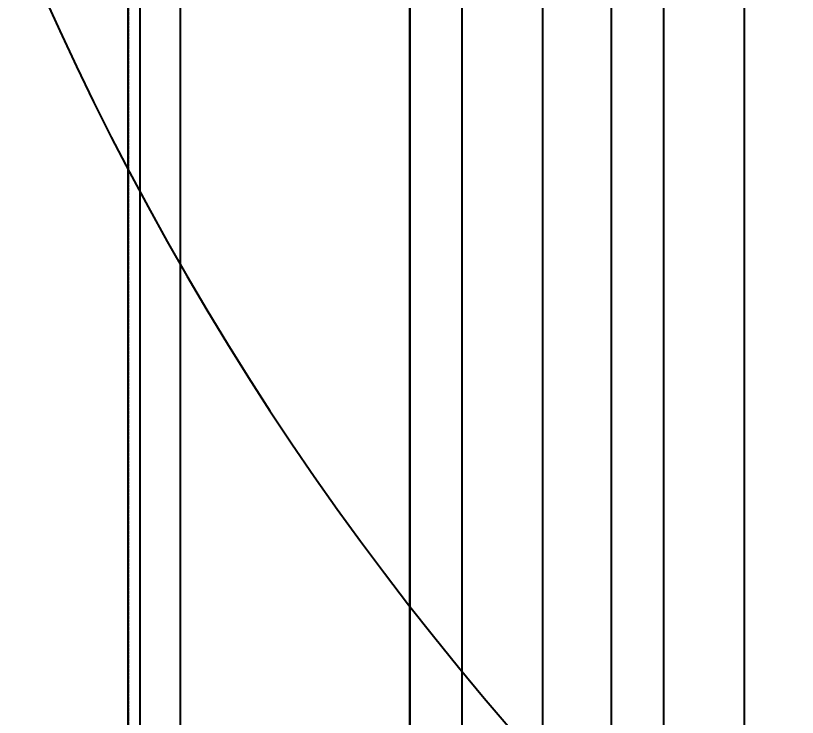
# Model space of a CAD drawing. Extents: x 11992 to 29481, y -6727 to 6811.
# Drawn here: x 12571.7 to 12765.8, y -230.5 to -56.2 of the extents above; entities that cross this region are included whole.
import ezdxf

# ---------------------------------------------------------------- set-up
doc = ezdxf.new("R2010")
doc.units = 0
doc.header["$MEASUREMENT"] = 0
doc.linetypes.add('DASHED', pattern=[19.05, 12.7, -6.35])
doc.layers.get('0').update_dxf_attribs({"color": 8, "linetype": 'CONTINUOUS'})
for name, color, linetype in [('DQ-BEAM-DASH', 8, 'DASHED'), ('WALL', 8, 'CONTINUOUS'), ('zoylight 5回路', 4, 'CONTINUOUS'), ('家具图案', 8, 'CONTINUOUS')]:
    doc.layers.add(name, color=color, linetype=linetype)

# ---------------------------------------------------------------- blocks, each defined once
blk = doc.blocks.new('MB-B')
at = {"layer": 'DQ-BEAM-DASH', "ltscale": 0.01}
blk.add_line((-17500, 4800), (-17500, 3700), dxfattribs=at)

msp = doc.modelspace()

# ---------------------------------------------------------------- linework, layer by layer
for p, q in [((12599.62, -769.41, -2440.43), (12599.62, 530.59, -2440.43)), ((12599.59, 430.6, -40.43), (12599.59, -769.4, -40.43)), ((12599.59, 430.6, 379.57), (12599.59, -769.4, 379.57)), ((12599.62, -4169.41, 559.57), (12599.62, 430.6, 559.57)), ((12599.62, -4169.41, 379.57), (12599.62, 430.6, 379.57)), ((12602.63, -617.4, -1636.43), (12602.63, 382.6, -1636.43)), ((12602.63, -617.4, -1626.43), (12602.63, 382.6, -1626.43)), ((12602.63, -617.4, -1616.43), (12602.63, 382.6, -1616.43)), ((12612.63, -617.4, -1636.43), (12612.63, 382.6, -1636.43)), ((12612.63, -617.4, -1626.43), (12612.63, 382.6, -1626.43)), ((12612.63, -617.4, -1616.43), (12612.63, 382.6, -1616.43)), ((12682.63, -617.4, -1636.43), (12682.63, 382.6, -1636.43)), ((12682.63, -617.4, -1616.43), (12682.63, 382.6, -1616.43)), ((12682.63, -617.4, -1541.43), (12682.63, 382.59, -1541.43)), ((12702.63, -617.4, -1541.43), (12702.63, 382.59, -1541.43)), ((12732.63, 382.59, -2041.43), (12732.63, -617.4, -2041.43)), ((12732.63, 382.59, -1941.43), (12732.63, -617.4, -1941.43)), ((12599.62, -619.41, -1740.43), (12599.62, 380.59, -1740.43)), ((12669.62, -619.41, -2440.43), (12669.62, 380.59, -2440.43)), ((12669.62, 380.59, -1740.43), (12669.62, -619.41, -1740.43)), ((12669.62, -619.41, -1915.43), (12669.62, 380.59, -1915.43)), ((12752.63, 362.6, -1941.43), (12752.63, -597.41, -1941.43)), ((12752.63, 362.6, -2021.43), (12752.63, -597.41, -2021.43)), ((12682.63, -387.41, -1746.43), (12682.63, 152.6, -1746.43)), ((12702.63, -387.41, -1746.43), (12702.63, 152.6, -1746.43)), ((12702.63, -377.41, -1726.43), (12702.63, 142.6, -1726.43)), ((12669.62, -119.41, -2440.43), (12669.62, -119.41, -1915.43)), ((12669.62, -119.41, -1740.43), (12669.62, -119.41, -1915.43))]:
    msp.add_line(p, q)
at = {"elevation": 0}
msp.add_lwpolyline([(12719.63, 430.6), (12719.63, -3969.45)], dxfattribs=at)
at = {"layer": 'WALL'}
msp.add_line((12599.61, -669.45), (12599.61, 430.55), dxfattribs=at)
msp.add_line((12599.61, -669.45), (12599.61, 430.55), dxfattribs=at)
at = {"layer": 'zoylight 5回路', "linetype": 'Continuous'}
for centre, radius, start, end in [((13243.12, 243.66), 726.91, 173.67665, 273.05294), ((18264.01, -986), 5900.28, 167.202318, 199.226274)]:
    msp.add_arc(centre, radius, start, end, dxfattribs=at)
at = {"layer": '家具图案', "elevation": 0}
msp.add_lwpolyline([(12599.61, -469.45), (12599.61, 430.55)], dxfattribs=at)

# ---------------------------------------------------------------- block references
msp.add_blockref('MB-B', (30099.61, -4369.45))

doc.saveas('drawing.dxf')
